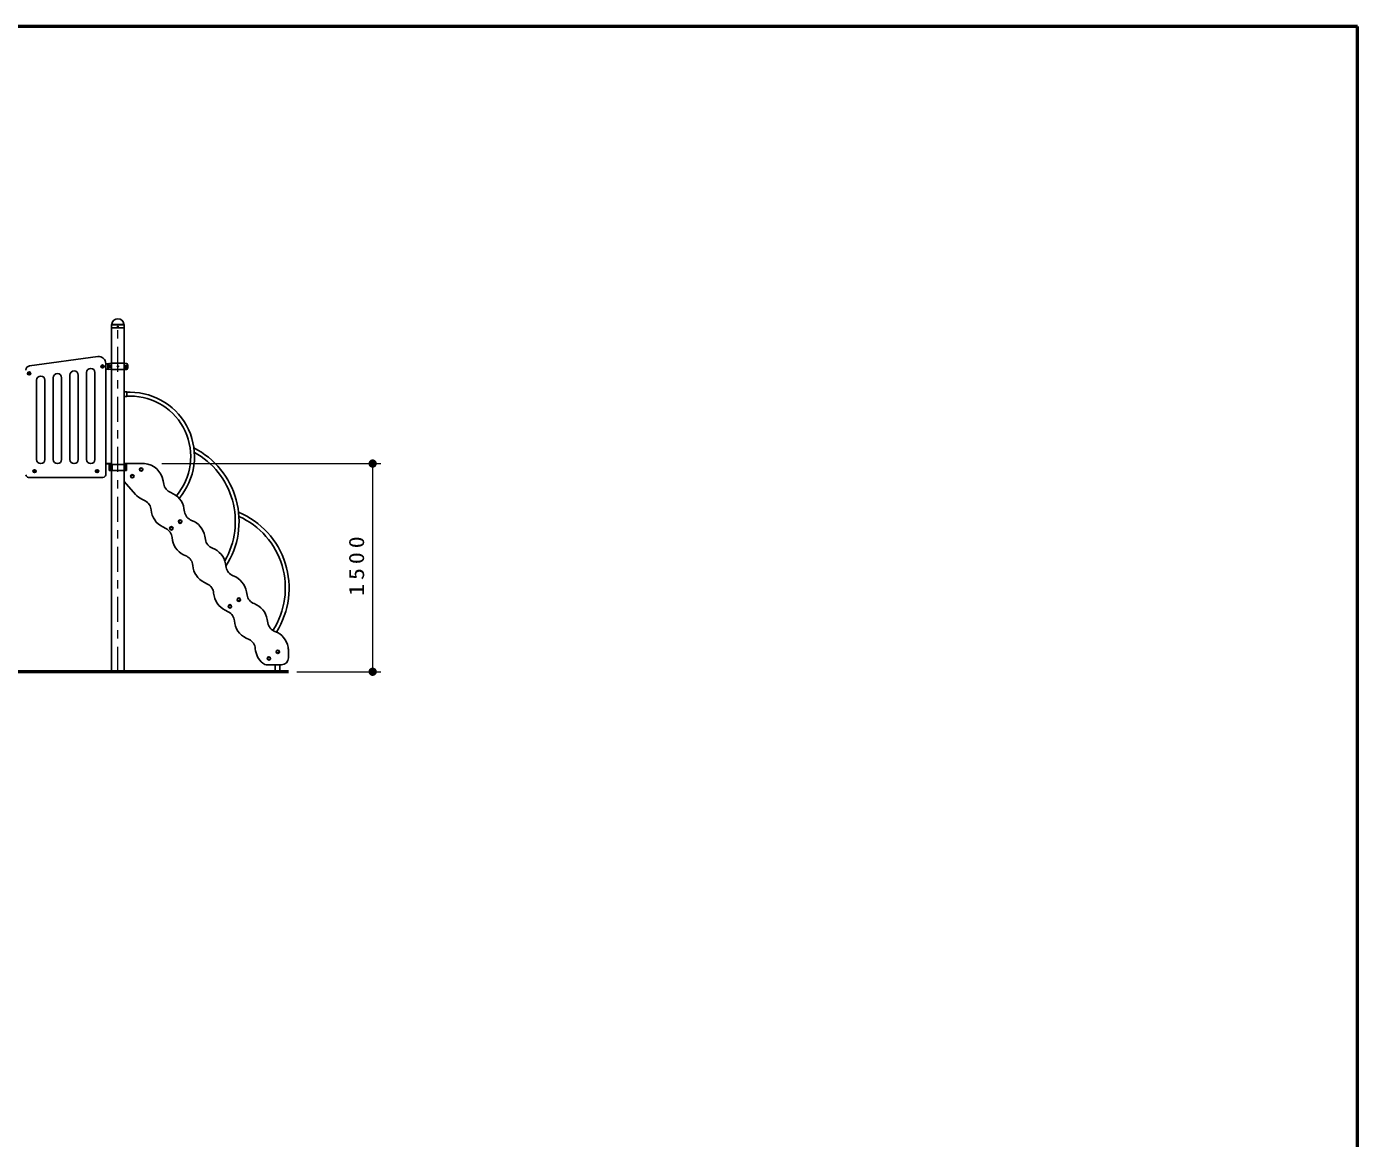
# Model space of a CAD drawing. Units: millimetres on the paper, scale 1:60. Extents: x -385 to 0, y -594 to 267.
# Drawn here: x -159.8 to 0, y -163.5 to -30 of the extents above; entities that cross this region are included whole.
import ezdxf

# ---------------------------------------------------------------- set-up
doc = ezdxf.new("R2010")
doc.units = ezdxf.units.MM
doc.linetypes.add('USER1', pattern=[4.5, 2.5, -2])
doc.linetypes.add('USER2', pattern=[6, 3, -1, 1, -1])
doc.layers.add('LY_1', color=7, linetype='Continuous', lineweight=25)
doc.styles.add('ＭＳ ゴシック', font='')
doc.styles.get('ＭＳ ゴシック').set_extended_font_data('MS Gothic')

# ---------------------------------------------------------------- blocks, each defined once
blk = doc.blocks.new('filled_dot')
at = {"color": 0, "linetype": 'Continuous', "lineweight": -2, "const_width": 1.25}
blk.add_lwpolyline([(-0.625, 0, 1), (0.625, 0, 1)], format="xyb", close=True, dxfattribs=at)

msp = doc.modelspace()

# ---------------------------------------------------------------- linework, layer by layer
at = {"layer": 'LY_1', "lineweight": 50}
for p, q in [((0, -30), (-385, -30)), ((0, -297), (0, -30)), ((-128.351, -107.468), (-340.507, -107.468))]:
    msp.add_line(p, q, dxfattribs=at)
at = {"layer": 'LY_1'}
for p, q in [((-149.612, -66.143), (-149.606, -65.813)), ((-149.604, -66.152), (-149.612, -66.143)), ((-149.604, -66.152), (-148.072, -66.152)), ((-149.585, -65.765), (-149.567, -65.746)), ((-149.581, -107.468), (-149.581, -66.152)), ((-148.091, -65.765), (-148.11, -65.746)), ((-148.096, -107.468), (-148.096, -66.152)), ((-148.064, -66.143), (-148.072, -66.152)), ((-148.064, -66.143), (-148.071, -65.813)), ((-159.448, -70.745), (-151.243, -69.626)), ((-159.505, -71.558), (-159.572, -71.597)), ((-159.572, -71.597), (-159.572, -71.674)), ((-159.505, -71.712), (-159.572, -71.674)), ((-159.438, -71.597), (-159.505, -71.558)), ((-159.438, -71.674), (-159.505, -71.712)), ((-159.438, -71.597), (-159.438, -71.674)), ((-154.588, -71.848), (-154.588, -81.968)), ((-153.588, -81.968), (-153.588, -71.848)), ((-152.588, -71.542), (-152.588, -81.968)), ((-151.588, -81.968), (-151.588, -71.542)), ((-150.672, -70.725), (-150.738, -70.763)), ((-150.738, -70.763), (-150.738, -70.84)), ((-150.672, -70.879), (-150.738, -70.84)), ((-150.605, -70.763), (-150.672, -70.725)), ((-150.605, -70.84), (-150.672, -70.879)), ((-150.605, -70.763), (-150.605, -70.84)), ((-150.297, -83.802), (-150.297, -70.451)), ((-150.13, -70.473), (-150.297, -70.485)), ((-150.13, -71.131), (-150.297, -71.119)), ((-149.605, -70.427), (-150.13, -70.473)), ((-149.605, -71.177), (-150.13, -71.131)), ((-148.072, -70.427), (-149.605, -70.427)), ((-148.072, -71.177), (-149.605, -71.177)), ((-148.072, -70.427), (-147.809, -70.45)), ((-148.072, -71.177), (-147.809, -71.154)), ((-158.588, -72.46), (-158.588, -81.968)), ((-157.588, -81.968), (-157.588, -72.46)), ((-156.588, -72.154), (-156.588, -81.968)), ((-155.588, -81.968), (-155.588, -72.154)), ((-147.778, -73.868), (-148.096, -73.868)), ((-147.778, -74.402), (-148.096, -74.402)), ((-147.778, -73.868), (-147.778, -74.402)), ((-147.362, -73.908), (-147.778, -73.908)), ((-147.362, -74.362), (-147.778, -74.362)), ((-149.581, -82.468), (-150.297, -82.468)), ((-149.581, -82.507), (-150.297, -82.507)), ((-149.869, -82.568), (-149.869, -83.318)), ((-149.869, -82.568), (-147.808, -82.568)), ((-149.739, -82.568), (-149.739, -83.318)), ((-149.69, -82.568), (-149.69, -83.318)), ((-149.534, -82.568), (-149.534, -83.318)), ((-145.656, -82.468), (-148.096, -82.468)), ((-147.947, -82.568), (-147.947, -83.318)), ((-147.808, -82.568), (-147.808, -83.318)), ((-150.63, -84.135), (-159.547, -84.135)), ((-158.905, -83.347), (-158.838, -83.308)), ((-158.905, -83.347), (-158.905, -83.424)), ((-158.905, -83.424), (-158.838, -83.462)), ((-158.838, -83.308), (-158.772, -83.347)), ((-158.838, -83.462), (-158.772, -83.424)), ((-158.772, -83.347), (-158.772, -83.424)), ((-151.405, -83.347), (-151.338, -83.308)), ((-151.405, -83.347), (-151.405, -83.424)), ((-151.405, -83.424), (-151.338, -83.462)), ((-151.338, -83.308), (-151.272, -83.347)), ((-151.338, -83.462), (-151.272, -83.424)), ((-151.272, -83.347), (-151.272, -83.424)), ((-149.869, -83.318), (-147.808, -83.318)), ((-148.096, -84.613), (-146.708, -86.172)), ((-143.322, -84.937), (-143.395, -84.526)), ((-145.573, -86.936), (-145.947, -86.751)), ((-140.822, -88.27), (-140.895, -87.86)), ((-143.073, -90.269), (-143.447, -90.085)), ((-138.322, -91.603), (-138.395, -91.193)), ((-140.573, -93.602), (-140.947, -93.418)), ((-135.822, -94.937), (-135.895, -94.526)), ((-138.073, -96.936), (-138.447, -96.751)), ((-133.322, -98.27), (-133.395, -97.86)), ((-135.573, -100.269), (-135.947, -100.085)), ((-130.822, -101.603), (-130.895, -101.193)), ((-133.073, -103.602), (-133.447, -103.418)), ((-128.351, -105.802), (-128.351, -105.031)), ((-129.184, -106.635), (-130.893, -106.635)), ((-129.947, -107.468), (-129.947, -106.635)), ((-129.38, -107.468), (-129.38, -106.635))]:
    msp.add_line(p, q, dxfattribs=at)
at = {"layer": 'LY_1', "lineweight": 13}
for p, q in [((-149.583, -65.793), (-148.094, -65.793)), ((-149.553, -65.735), (-148.126, -65.735)), ((-149.643, -70.648), (-149.951, -70.648)), ((-149.951, -70.956), (-149.951, -70.648)), ((-149.643, -70.956), (-149.951, -70.956)), ((-148.034, -70.648), (-147.726, -70.648)), ((-148.034, -70.956), (-147.726, -70.956)), ((-147.726, -70.956), (-147.726, -70.648)), ((-143.567, -82.468), (-117.242, -82.468)), ((-118.242, -82.468), (-118.242, -107.468)), ((-127.351, -107.468), (-117.242, -107.468))]:
    msp.add_line(p, q, dxfattribs=at)
at = {"layer": 'LY_1', "linetype": 'USER1', "lineweight": 13}
msp.add_line((-149.58, -65.802), (-148.097, -65.802), dxfattribs=at)
at = {"layer": 'LY_1', "linetype": 'USER2', "lineweight": 13}
msp.add_line((-148.838, -107.468), (-148.838, -65.802), dxfattribs=at)
at = {"layer": 'LY_1'}
for centre, radius in [((-148.838, -66.018), 0.05), ((-159.505, -71.635), 0.175), ((-150.672, -70.802), 0.175), ((-146.036, -83.193), 0.208), ((-158.838, -83.385), 0.175), ((-151.338, -83.385), 0.175), ((-147.103, -83.993), 0.208), ((-141.349, -89.443), 0.208), ((-142.415, -90.243), 0.208), ((-134.317, -98.818), 0.208), ((-135.384, -99.618), 0.208), ((-129.63, -105.068), 0.208), ((-130.697, -105.868), 0.208)]:
    msp.add_circle(centre, radius, dxfattribs=at)
at = {"layer": 'LY_1', "lineweight": 13}
for centre, radius in [((-159.505, -71.635), 0.2), ((-159.505, -71.635), 0.0917), ((-150.672, -70.802), 0.2), ((-150.672, -70.802), 0.0917), ((-149.797, -70.802), 0.154), ((-149.797, -70.802), 0.0833), ((-148.838, -70.802), 0.0833), ((-147.88, -70.802), 0.154), ((-147.88, -70.802), 0.0833), ((-146.036, -83.193), 0.142), ((-158.838, -83.385), 0.2), ((-158.838, -83.385), 0.0917), ((-151.338, -83.385), 0.2), ((-151.338, -83.385), 0.0917), ((-147.103, -83.993), 0.142), ((-141.349, -89.443), 0.142), ((-142.415, -90.243), 0.142), ((-134.317, -98.818), 0.142), ((-135.384, -99.618), 0.142), ((-129.63, -105.068), 0.142), ((-130.697, -105.868), 0.142)]:
    msp.add_circle(centre, radius, dxfattribs=at)
at = {"layer": 'LY_1', "linetype": 'USER1', "lineweight": 13}
for centre in [(-159.505, -71.635), (-150.672, -70.802), (-158.838, -83.385), (-151.338, -83.385)]:
    msp.add_circle(centre, 0.104, dxfattribs=at)
at = {"layer": 'LY_1'}
for centre, radius, start, end in [((-148.838, -65.802), 0.72, 90, 173.3676), ((-148.838, -65.802), 0.72, 6.6324, 90), ((-149.536, -65.814), 0.07, 135, 178.99605), ((-149.6, -65.713), 0.0467, 315, 353.3676), ((-148.077, -65.713), 0.0467, 186.6324, 225), ((-148.141, -65.814), 0.07, 1.00395, 45), ((-151.13, -70.451), 0.833, 0, 97.46846), ((-159.38, -71.241), 0.5, 97.46846, 180), ((-156.088, -72.154), 0.5, 0, 180), ((-154.088, -71.848), 0.5, 0, 180), ((-152.088, -71.542), 0.5, 0, 180), ((-149.213, -70.802), 0.833, 163.80375, 196.19625), ((-149.854, -70.616), 0.167, 95, 163.80375), ((-149.854, -70.988), 0.167, 196.19625, 265), ((-147.823, -70.616), 0.167, 16.19625, 85), ((-147.823, -70.988), 0.167, 275, 343.80375), ((-148.463, -70.802), 0.833, 343.80375, 16.19625), ((-158.088, -72.46), 0.5, 0, 180), ((-147.362, -81.635), 7.727, 319.59389, 90), ((-147.362, -81.635), 7.273, 319.78598, 90), ((-144.173, -89.42), 9.893, 327.25471, 63.16398), ((-144.173, -89.42), 9.44, 330.01625, 61.38785), ((-158.088, -81.968), 0.5, 180, 0), ((-156.088, -81.968), 0.5, 180, 0), ((-154.088, -81.968), 0.5, 180, 0), ((-152.088, -81.968), 0.5, 180, 0), ((-145.857, -84.96), 2.5, 10, 85.39926), ((-159.547, -83.802), 0.333, 180, 270), ((-150.63, -83.802), 0.333, 270, 0), ((-144.841, -84.509), 2.5, 221.68267, 243.73979), ((-142.009, -84.705), 1.333, 190, 249.42056), ((-143.357, -88.294), 2.5, 10, 69.42056), ((-146.163, -88.131), 1.333, 4.31923, 63.7398), ((-142.341, -87.843), 2.5, 184.31923, 243.73979), ((-139.509, -88.038), 1.333, 190, 249.42056), ((-140.857, -91.627), 2.5, 10, 69.42056), ((-138.168, -97.427), 9.893, 327.80995, 67.25516), ((-138.168, -97.427), 9.44, 327.44918, 65.79848), ((-143.663, -91.465), 1.333, 4.31923, 63.7398), ((-139.841, -91.176), 2.5, 184.31923, 243.73979), ((-137.009, -91.372), 1.333, 190, 249.42056), ((-138.357, -94.96), 2.5, 10, 69.42056), ((-141.163, -94.798), 1.333, 4.31923, 63.7398), ((-137.341, -94.509), 2.5, 184.31923, 243.73979), ((-134.509, -94.705), 1.333, 190, 249.42056), ((-138.663, -98.131), 1.333, 4.31923, 63.7398), ((-135.857, -98.294), 2.5, 10, 69.42056), ((-134.841, -97.843), 2.5, 184.31923, 243.73979), ((-132.009, -98.038), 1.333, 190, 249.42056), ((-136.163, -101.465), 1.333, 4.31923, 63.7398), ((-133.357, -101.627), 2.5, 10, 69.42056), ((-132.341, -101.176), 2.5, 184.31923, 243.73979), ((-129.509, -101.372), 1.333, 190, 249.42056), ((-133.663, -104.798), 1.333, 4.31923, 63.7398), ((-130.857, -104.96), 2.5, 9.82779, 69.42056), ((-129.841, -104.509), 2.5, 184.31923, 230.84364), ((-131.263, -105.031), 2.912, 0, 9.82779), ((-130.893, -105.802), 0.833, 230.84364, 270), ((-129.184, -105.802), 0.833, 270, 0)]:
    msp.add_arc(centre, radius, start, end, dxfattribs=at)
at = {"layer": 'LY_1', "lineweight": 13}
for centre, start, end in [((-151.776, -70.802), 355.87048, 4.12952), ((-145.901, -70.802), 175.87048, 184.12952)]:
    msp.add_arc(centre, 2.139, start, end, dxfattribs=at)

# ---------------------------------------------------------------- block references
at = {"layer": 'LY_1', "lineweight": 13, "xscale": 0.4, "yscale": 0.4}
for p, rotation in [((-118.242, -82.468), 270), ((-118.242, -107.468), 90)]:
    msp.add_blockref('filled_dot', p, dxfattribs=dict(at, rotation=rotation))

# ---------------------------------------------------------------- texts
at = {"layer": 'LY_1', "insert": (-119.242, -94.547), "char_height": 1.833, "attachment_point": 8, "rotation": 90, "style": 'ＭＳ ゴシック'}
msp.add_mtext('\\T1.33;\\W1.15;1500', dxfattribs=at)

doc.saveas('drawing.dxf')
